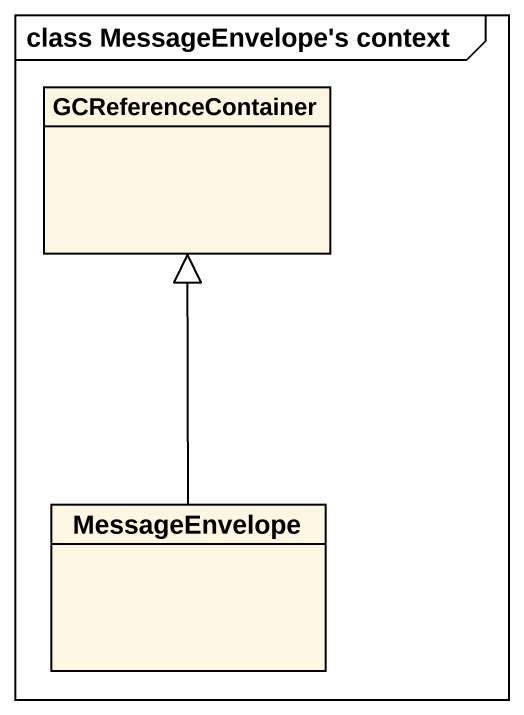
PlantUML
@startuml
mainframe class MessageEnvelope's context
hide circle
hide empty members
class GCReferenceContainer
class MessageEnvelope
MessageEnvelope -up-|> GCReferenceContainer
@enduml
